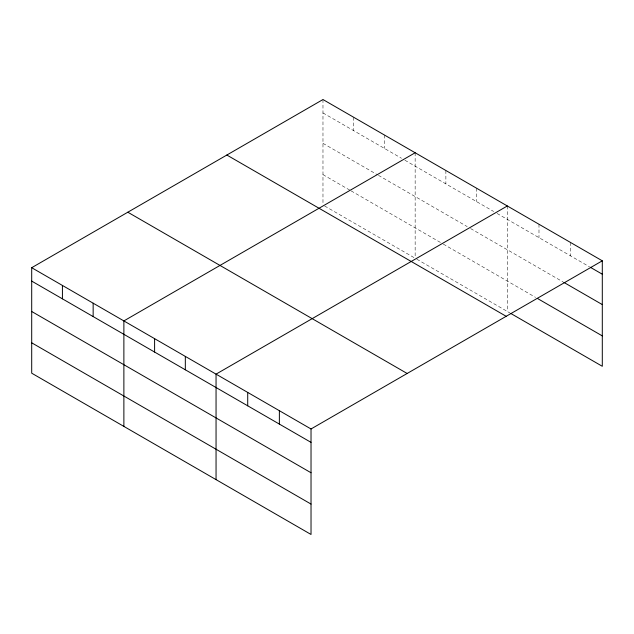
<?xml version="1.0" encoding="UTF-8"?>
<svg xmlns="http://www.w3.org/2000/svg" width="634" height="634" viewBox="0 0 634 634"><rect width="100%" height="100%" fill="white"/><g stroke="black" fill="none" stroke-linecap="round" stroke-linejoin="round"><path stroke-width="0.48" stroke-dasharray="3.17 2.38" d="M322.975 112.931L401.496 158.27M404.912 160.243L493.672 211.487M497.088 213.46L589.469 266.795M322.975 143.324L377.595 174.865M378.45 175.356L467.218 226.6M470.626 228.573L562.944 281.868M322.975 174.635L350.285 190.406M351.141 190.897L442.461 243.622M443.317 244.114L535.564 297.37M324.679 206.01L414.295 257.753M416.855 259.227L509.894 312.942M570.64 242.529L570.64 255.922M538.987 224.254L538.987 237.647M507.327 205.979L507.327 311.46M476.602 188.235L476.602 201.636M445.876 170.498L445.876 183.892M415.151 152.762L415.151 257.261M384.426 135.018L384.426 148.411M353.701 117.282L353.701 130.675M322.975 99.538L322.975 204.045"/><path stroke-width="0.95" d="M311.025 472.758L311.025 428.972L31.7 267.707L31.7 373.188L311.025 534.462L311.025 472.758L31.7 311.492M31.7 267.707L322.975 99.538L602.3 260.812L602.3 366.293L510.75 313.442M415.151 152.762L123.876 320.923L123.876 426.413M507.327 205.979L216.051 374.139L216.051 479.629M311.025 428.972L602.3 260.812M590.325 267.286L602.3 274.205M563.8 282.36L602.3 304.589M537.275 298.36L602.3 335.901M226.853 155.037L506.178 316.303M127.822 212.216L407.147 373.481M31.7 281.1L311.025 442.366M31.7 342.804L311.025 504.07M279.372 410.697L279.372 424.091M247.712 392.422L247.712 405.815M185.326 356.403L185.326 369.796M154.601 338.667L154.601 352.06M93.15 303.187L93.15 316.58M62.425 285.443L62.425 298.836"/></g></svg>
